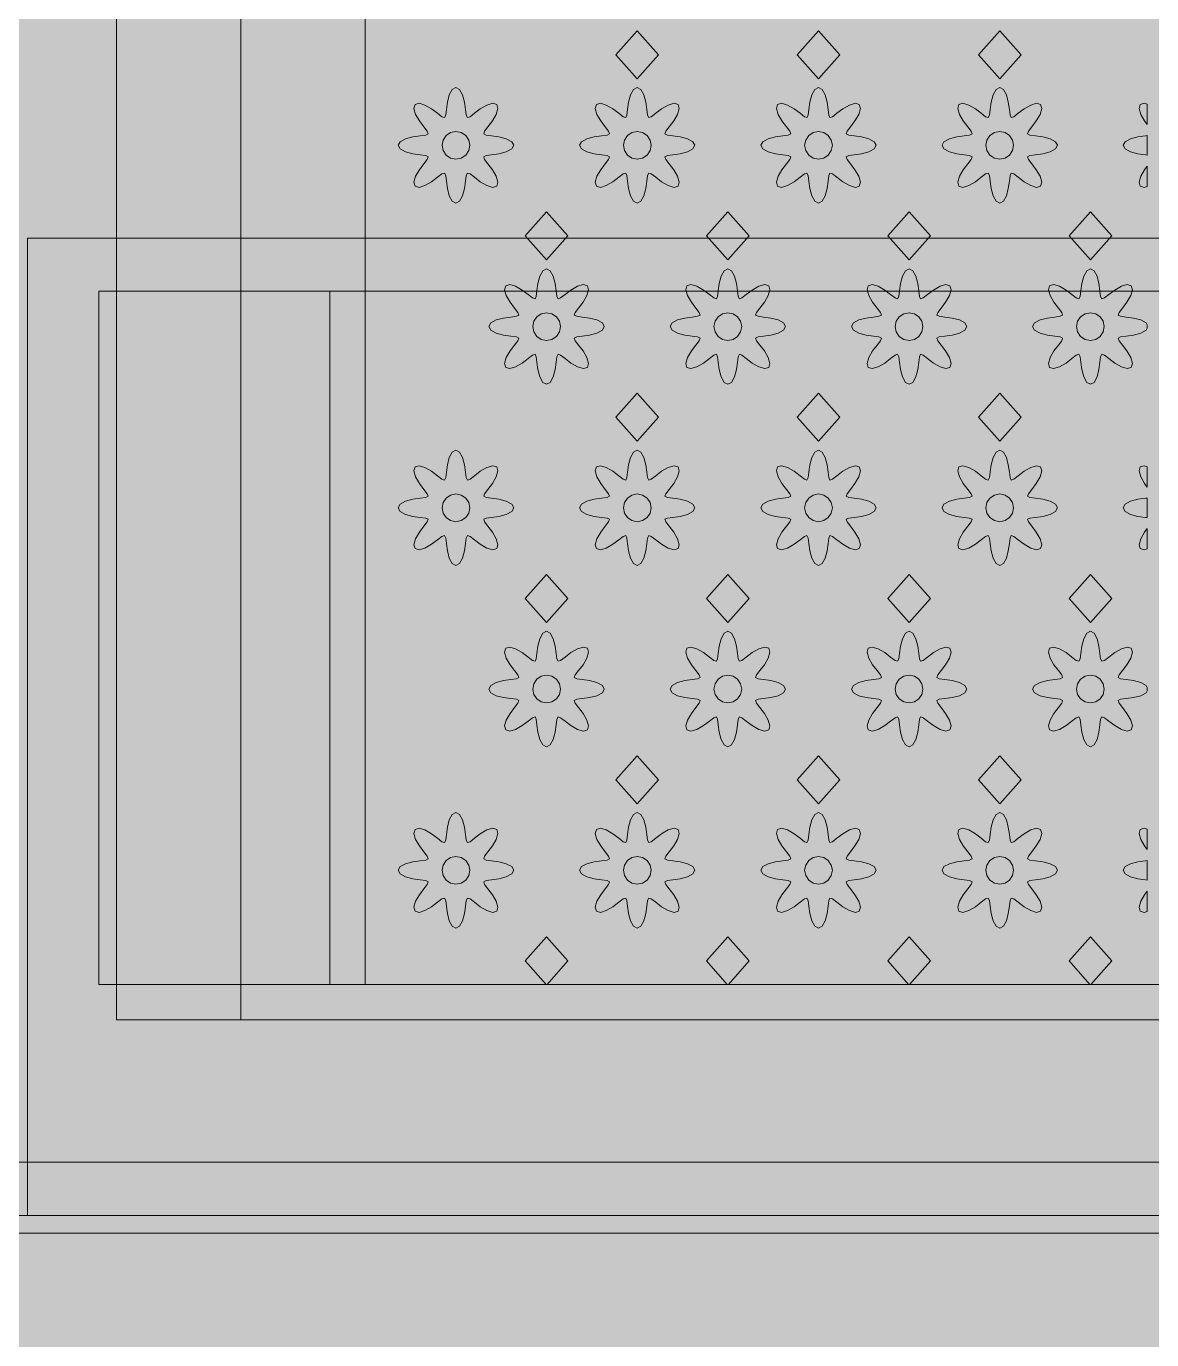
# Model space of a CAD drawing. Extents: x -18 to 1006, y -14 to 799.
# Drawn here: x 153.9 to 217.2, y 236 to 309.9 of the extents above; entities that cross this region are included whole.
import ezdxf

# ---------------------------------------------------------------- set-up
doc = ezdxf.new("R2010")
doc.units = 0
for name, color, linetype, lineweight, true_color in [('00_WHITE_BACKGROUND', 7, 'Continuous', 18, 0xffffff), ('02_CORNICES', 7, 'Continuous', 18, 0x000000), ('03_FRAMES_DOORS', 7, 'Continuous', 18, 0x000000), ('06_ORNAMENT', 7, 'Continuous', 18, 0x000000), ('07_RAILINGS', 7, 'Continuous', 18, 0x000000)]:
    doc.layers.add(name, color=color, linetype=linetype, lineweight=lineweight, true_color=true_color)

msp = doc.modelspace()

# ---------------------------------------------------------------- linework, layer by layer
at = {"layer": '00_WHITE_BACKGROUND', "color": 7, "lineweight": 18, "true_color": 0xffffff}
msp.add_solid([(-18, -14), (1006, -14), (-18, 799), (1006, 799)], dxfattribs=at)
at = {"layer": '02_CORNICES', "color": 7, "lineweight": 18, "true_color": 0x000000}
for points in [[(360, 246), (360, 242), (81, 242), (81, 246)], [(77, 243), (364, 243), (363, 229), (357, 221), (83, 221), (77, 229)]]:
    msp.add_lwpolyline(points, close=True, dxfattribs=at)
at = {"layer": '03_FRAMES_DOORS', "color": 7, "lineweight": 18, "true_color": 0x000000}
for points in [[(159, 357), (159, 254), (281, 254), (281, 357)], [(166, 351), (166, 254), (274, 254), (274, 351)], [(267, 346), (267, 256), (173, 256), (173, 346)]]:
    msp.add_lwpolyline(points, dxfattribs=at)
at = {"layer": '06_ORNAMENT', "color": 7, "lineweight": 18, "true_color": 0x000000}
for points in [[(326, 399), (310, 399), (310, 414), (130, 414), (130, 399), (114, 399), (114, 243), (326, 243)], [(187.1, 308.31683), (188.3, 306.96683), (189.5, 308.31683), (188.3, 309.66683)], [(197.3, 308.31683), (198.5, 306.96683), (199.7, 308.31683), (198.5, 309.66683)], [(207.5, 308.31683), (208.7, 306.96683), (209.9, 308.31683), (208.7, 309.66683)], [(181.23877, 303.42256), (180.93553, 303.59014), (180.52254, 303.69871), (180.10913, 303.75518), (179.79927, 303.79366), (179.66136, 303.86357), (179.70944, 304.01052), (179.90133, 304.25683), (180.15373, 304.58909), (180.36899, 304.95789), (180.46491, 305.29081), (180.3981, 305.51493), (180.17397, 305.58175), (179.84106, 305.48583), (179.47226, 305.27056), (179.14, 305.01817), (178.89369, 304.82627), (178.74674, 304.77819), (178.67682, 304.9161), (178.63834, 305.22596), (178.58187, 305.63937), (178.4733, 306.05237), (178.30573, 306.3556), (178.1, 306.46683), (177.89427, 306.3556), (177.7267, 306.05237), (177.61813, 305.63937), (177.56166, 305.22596), (177.52318, 304.9161), (177.45326, 304.77819), (177.30631, 304.82627), (177.06, 305.01817), (176.72774, 305.27056), (176.35894, 305.48583), (176.02603, 305.58175), (175.8019, 305.51493), (175.73509, 305.29081), (175.83101, 304.95789), (176.04627, 304.58909), (176.29867, 304.25683), (176.49056, 304.01052), (176.53864, 303.86357), (176.40073, 303.79366), (176.09087, 303.75518), (175.67746, 303.69871), (175.26447, 303.59014), (174.96123, 303.42256), (174.85, 303.21683), (174.96123, 303.01111), (175.26447, 302.84353), (175.67746, 302.73496), (176.09087, 302.67849), (176.40073, 302.64001), (176.53864, 302.5701), (176.49056, 302.42315), (176.29867, 302.17683), (176.04627, 301.84458), (175.83101, 301.47578), (175.73509, 301.14286), (175.8019, 300.91874), (176.02603, 300.85192), (176.35894, 300.94784), (176.72774, 301.1631), (177.06, 301.4155), (177.30631, 301.6074), (177.45326, 301.65548), (177.52318, 301.51757), (177.56166, 301.20771), (177.61813, 300.7943), (177.7267, 300.3813), (177.89427, 300.07807), (178.1, 299.96683), (178.30573, 300.07807), (178.4733, 300.3813), (178.58187, 300.7943), (178.63834, 301.20771), (178.67682, 301.51757), (178.74674, 301.65548), (178.89369, 301.6074), (179.14, 301.4155), (179.47226, 301.1631), (179.84106, 300.94784), (180.17397, 300.85192), (180.3981, 300.91874), (180.46491, 301.14286), (180.36899, 301.47578), (180.15373, 301.84458), (179.90133, 302.17683), (179.70944, 302.42315), (179.66136, 302.5701), (179.79927, 302.64001), (180.10913, 302.67849), (180.52254, 302.73496), (180.93553, 302.84353), (181.23877, 303.01111), (181.35, 303.21683)], [(191.43877, 303.42256), (191.13553, 303.59014), (190.72254, 303.69871), (190.30913, 303.75518), (189.99927, 303.79366), (189.86136, 303.86357), (189.90944, 304.01052), (190.10133, 304.25683), (190.35373, 304.58909), (190.56899, 304.95789), (190.66491, 305.29081), (190.5981, 305.51493), (190.37397, 305.58175), (190.04106, 305.48583), (189.67226, 305.27056), (189.34, 305.01817), (189.09369, 304.82627), (188.94674, 304.77819), (188.87682, 304.9161), (188.83834, 305.22596), (188.78187, 305.63937), (188.6733, 306.05237), (188.50573, 306.3556), (188.3, 306.46683), (188.09427, 306.3556), (187.9267, 306.05237), (187.81813, 305.63937), (187.76166, 305.22596), (187.72318, 304.9161), (187.65326, 304.77819), (187.50631, 304.82627), (187.26, 305.01817), (186.92774, 305.27056), (186.55894, 305.48583), (186.22603, 305.58175), (186.0019, 305.51493), (185.93509, 305.29081), (186.03101, 304.95789), (186.24627, 304.58909), (186.49867, 304.25683), (186.69056, 304.01052), (186.73864, 303.86357), (186.60073, 303.79366), (186.29087, 303.75518), (185.87746, 303.69871), (185.46447, 303.59014), (185.16123, 303.42256), (185.05, 303.21683), (185.16123, 303.01111), (185.46447, 302.84353), (185.87746, 302.73496), (186.29087, 302.67849), (186.60073, 302.64001), (186.73864, 302.5701), (186.69056, 302.42315), (186.49867, 302.17683), (186.24627, 301.84458), (186.03101, 301.47578), (185.93509, 301.14286), (186.0019, 300.91874), (186.22603, 300.85192), (186.55894, 300.94784), (186.92774, 301.1631), (187.26, 301.4155), (187.50631, 301.6074), (187.65326, 301.65548), (187.72318, 301.51757), (187.76166, 301.20771), (187.81813, 300.7943), (187.9267, 300.3813), (188.09427, 300.07807), (188.3, 299.96683), (188.50573, 300.07807), (188.6733, 300.3813), (188.78187, 300.7943), (188.83834, 301.20771), (188.87682, 301.51757), (188.94674, 301.65548), (189.09369, 301.6074), (189.34, 301.4155), (189.67226, 301.1631), (190.04106, 300.94784), (190.37397, 300.85192), (190.5981, 300.91874), (190.66491, 301.14286), (190.56899, 301.47578), (190.35373, 301.84458), (190.10133, 302.17683), (189.90944, 302.42315), (189.86136, 302.5701), (189.99927, 302.64001), (190.30913, 302.67849), (190.72254, 302.73496), (191.13553, 302.84353), (191.43877, 303.01111), (191.55, 303.21683)], [(201.63877, 303.42256), (201.33553, 303.59014), (200.92254, 303.69871), (200.50913, 303.75518), (200.19927, 303.79366), (200.06136, 303.86357), (200.10944, 304.01052), (200.30133, 304.25683), (200.55373, 304.58909), (200.76899, 304.95789), (200.86491, 305.29081), (200.7981, 305.51493), (200.57397, 305.58175), (200.24106, 305.48583), (199.87226, 305.27056), (199.54, 305.01817), (199.29369, 304.82627), (199.14674, 304.77819), (199.07682, 304.9161), (199.03834, 305.22596), (198.98187, 305.63937), (198.8733, 306.05237), (198.70573, 306.3556), (198.5, 306.46683), (198.29427, 306.3556), (198.1267, 306.05237), (198.01813, 305.63937), (197.96166, 305.22596), (197.92318, 304.9161), (197.85326, 304.77819), (197.70631, 304.82627), (197.46, 305.01817), (197.12774, 305.27056), (196.75894, 305.48583), (196.42603, 305.58175), (196.2019, 305.51493), (196.13509, 305.29081), (196.23101, 304.95789), (196.44627, 304.58909), (196.69867, 304.25683), (196.89056, 304.01052), (196.93864, 303.86357), (196.80073, 303.79366), (196.49087, 303.75518), (196.07746, 303.69871), (195.66447, 303.59014), (195.36123, 303.42256), (195.25, 303.21683), (195.36123, 303.01111), (195.66447, 302.84353), (196.07746, 302.73496), (196.49087, 302.67849), (196.80073, 302.64001), (196.93864, 302.5701), (196.89056, 302.42315), (196.69867, 302.17683), (196.44627, 301.84458), (196.23101, 301.47578), (196.13509, 301.14286), (196.2019, 300.91874), (196.42603, 300.85192), (196.75894, 300.94784), (197.12774, 301.1631), (197.46, 301.4155), (197.70631, 301.6074), (197.85326, 301.65548), (197.92318, 301.51757), (197.96166, 301.20771), (198.01813, 300.7943), (198.1267, 300.3813), (198.29427, 300.07807), (198.5, 299.96683), (198.70573, 300.07807), (198.8733, 300.3813), (198.98187, 300.7943), (199.03834, 301.20771), (199.07682, 301.51757), (199.14674, 301.65548), (199.29369, 301.6074), (199.54, 301.4155), (199.87226, 301.1631), (200.24106, 300.94784), (200.57397, 300.85192), (200.7981, 300.91874), (200.86491, 301.14286), (200.76899, 301.47578), (200.55373, 301.84458), (200.30133, 302.17683), (200.10944, 302.42315), (200.06136, 302.5701), (200.19927, 302.64001), (200.50913, 302.67849), (200.92254, 302.73496), (201.33553, 302.84353), (201.63877, 303.01111), (201.75, 303.21683)], [(211.83877, 303.42256), (211.53553, 303.59014), (211.12254, 303.69871), (210.70913, 303.75518), (210.39927, 303.79366), (210.26136, 303.86357), (210.30944, 304.01052), (210.50133, 304.25683), (210.75373, 304.58909), (210.96899, 304.95789), (211.06491, 305.29081), (210.9981, 305.51493), (210.77397, 305.58175), (210.44106, 305.48583), (210.07226, 305.27056), (209.74, 305.01817), (209.49369, 304.82627), (209.34674, 304.77819), (209.27682, 304.9161), (209.23834, 305.22596), (209.18187, 305.63937), (209.0733, 306.05237), (208.90573, 306.3556), (208.7, 306.46683), (208.49427, 306.3556), (208.3267, 306.05237), (208.21813, 305.63937), (208.16166, 305.22596), (208.12318, 304.9161), (208.05326, 304.77819), (207.90631, 304.82627), (207.66, 305.01817), (207.32774, 305.27056), (206.95894, 305.48583), (206.62603, 305.58175), (206.4019, 305.51493), (206.33509, 305.29081), (206.43101, 304.95789), (206.64627, 304.58909), (206.89867, 304.25683), (207.09056, 304.01052), (207.13864, 303.86357), (207.00073, 303.79366), (206.69087, 303.75518), (206.27746, 303.69871), (205.86447, 303.59014), (205.56123, 303.42256), (205.45, 303.21683), (205.56123, 303.01111), (205.86447, 302.84353), (206.27746, 302.73496), (206.69087, 302.67849), (207.00073, 302.64001), (207.13864, 302.5701), (207.09056, 302.42315), (206.89867, 302.17683), (206.64627, 301.84458), (206.43101, 301.47578), (206.33509, 301.14286), (206.4019, 300.91874), (206.62603, 300.85192), (206.95894, 300.94784), (207.32774, 301.1631), (207.66, 301.4155), (207.90631, 301.6074), (208.05326, 301.65548), (208.12318, 301.51757), (208.16166, 301.20771), (208.21813, 300.7943), (208.3267, 300.3813), (208.49427, 300.07807), (208.7, 299.96683), (208.90573, 300.07807), (209.0733, 300.3813), (209.18187, 300.7943), (209.23834, 301.20771), (209.27682, 301.51757), (209.34674, 301.65548), (209.49369, 301.6074), (209.74, 301.4155), (210.07226, 301.1631), (210.44106, 300.94784), (210.77397, 300.85192), (210.9981, 300.91874), (211.06491, 301.14286), (210.96899, 301.47578), (210.75373, 301.84458), (210.50133, 302.17683), (210.30944, 302.42315), (210.26136, 302.5701), (210.39927, 302.64001), (210.70913, 302.67849), (211.12254, 302.73496), (211.53553, 302.84353), (211.83877, 303.01111), (211.95, 303.21683)], [(216.82603, 305.58175), (216.6019, 305.51493), (216.53509, 305.29081), (216.63101, 304.95789), (216.84627, 304.58909), (217, 304.38672), (217, 305.53162)], [(178.82063, 303.51533), (178.65154, 303.76838), (178.39849, 303.93746), (178.1, 303.99683), (177.80151, 303.93746), (177.54846, 303.76838), (177.37937, 303.51533), (177.32, 303.21683), (177.37937, 302.91834), (177.54846, 302.66529), (177.80151, 302.49621), (178.1, 302.43683), (178.39849, 302.49621), (178.65154, 302.66529), (178.82063, 302.91834), (178.88, 303.21683)], [(189.02063, 303.51533), (188.85154, 303.76838), (188.59849, 303.93746), (188.3, 303.99683), (188.00151, 303.93746), (187.74846, 303.76838), (187.57937, 303.51533), (187.52, 303.21683), (187.57937, 302.91834), (187.74846, 302.66529), (188.00151, 302.49621), (188.3, 302.43683), (188.59849, 302.49621), (188.85154, 302.66529), (189.02063, 302.91834), (189.08, 303.21683)], [(199.22063, 303.51533), (199.05154, 303.76838), (198.79849, 303.93746), (198.5, 303.99683), (198.20151, 303.93746), (197.94846, 303.76838), (197.77937, 303.51533), (197.72, 303.21683), (197.77937, 302.91834), (197.94846, 302.66529), (198.20151, 302.49621), (198.5, 302.43683), (198.79849, 302.49621), (199.05154, 302.66529), (199.22063, 302.91834), (199.28, 303.21683)], [(209.42063, 303.51533), (209.25154, 303.76838), (208.99849, 303.93746), (208.7, 303.99683), (208.40151, 303.93746), (208.14846, 303.76838), (207.97937, 303.51533), (207.92, 303.21683), (207.97937, 302.91834), (208.14846, 302.66529), (208.40151, 302.49621), (208.7, 302.43683), (208.99849, 302.49621), (209.25154, 302.66529), (209.42063, 302.91834), (209.48, 303.21683)], [(216.89087, 303.75518), (216.47746, 303.69871), (216.06447, 303.59014), (215.76123, 303.42256), (215.65, 303.21683), (215.76123, 303.01111), (216.06447, 302.84353), (216.47746, 302.73496), (216.89087, 302.67849), (217, 302.66494), (217, 303.76873)], [(216.84627, 301.84458), (216.63101, 301.47578), (216.53509, 301.14286), (216.6019, 300.91874), (216.82603, 300.85192), (217, 300.90205), (217, 302.04695)], [(182, 298.11683), (183.2, 296.76683), (184.4, 298.11683), (183.2, 299.46683)], [(192.2, 298.11683), (193.4, 296.76683), (194.6, 298.11683), (193.4, 299.46683)], [(202.4, 298.11683), (203.6, 296.76683), (204.8, 298.11683), (203.6, 299.46683)], [(212.6, 298.11683), (213.8, 296.76683), (215, 298.11683), (213.8, 299.46683)], [(186.33877, 293.22256), (186.03553, 293.39014), (185.62254, 293.49871), (185.20913, 293.55518), (184.89927, 293.59366), (184.76136, 293.66357), (184.80944, 293.81052), (185.00133, 294.05683), (185.25373, 294.38909), (185.46899, 294.75789), (185.56491, 295.09081), (185.4981, 295.31493), (185.27397, 295.38175), (184.94106, 295.28583), (184.57226, 295.07056), (184.24, 294.81817), (183.99369, 294.62627), (183.84674, 294.57819), (183.77682, 294.7161), (183.73834, 295.02596), (183.68187, 295.43937), (183.5733, 295.85237), (183.40573, 296.1556), (183.2, 296.26683), (182.99427, 296.1556), (182.8267, 295.85237), (182.71813, 295.43937), (182.66166, 295.02596), (182.62318, 294.7161), (182.55326, 294.57819), (182.40631, 294.62627), (182.16, 294.81817), (181.82774, 295.07056), (181.45894, 295.28583), (181.12603, 295.38175), (180.9019, 295.31493), (180.83509, 295.09081), (180.93101, 294.75789), (181.14627, 294.38909), (181.39867, 294.05683), (181.59056, 293.81052), (181.63864, 293.66357), (181.50073, 293.59366), (181.19087, 293.55518), (180.77746, 293.49871), (180.36447, 293.39014), (180.06123, 293.22256), (179.95, 293.01683), (180.06123, 292.81111), (180.36447, 292.64353), (180.77746, 292.53496), (181.19087, 292.47849), (181.50073, 292.44001), (181.63864, 292.3701), (181.59056, 292.22315), (181.39867, 291.97683), (181.14627, 291.64458), (180.93101, 291.27578), (180.83509, 290.94286), (180.9019, 290.71874), (181.12603, 290.65192), (181.45894, 290.74784), (181.82774, 290.9631), (182.16, 291.2155), (182.40631, 291.4074), (182.55326, 291.45548), (182.62318, 291.31757), (182.66166, 291.00771), (182.71813, 290.5943), (182.8267, 290.1813), (182.99427, 289.87807), (183.2, 289.76683), (183.40573, 289.87807), (183.5733, 290.1813), (183.68187, 290.5943), (183.73834, 291.00771), (183.77682, 291.31757), (183.84674, 291.45548), (183.99369, 291.4074), (184.24, 291.2155), (184.57226, 290.9631), (184.94106, 290.74784), (185.27397, 290.65192), (185.4981, 290.71874), (185.56491, 290.94286), (185.46899, 291.27578), (185.25373, 291.64458), (185.00133, 291.97683), (184.80944, 292.22315), (184.76136, 292.3701), (184.89927, 292.44001), (185.20913, 292.47849), (185.62254, 292.53496), (186.03553, 292.64353), (186.33877, 292.81111), (186.45, 293.01683)], [(196.53877, 293.22256), (196.23553, 293.39014), (195.82254, 293.49871), (195.40913, 293.55518), (195.09927, 293.59366), (194.96136, 293.66357), (195.00944, 293.81052), (195.20133, 294.05683), (195.45373, 294.38909), (195.66899, 294.75789), (195.76491, 295.09081), (195.6981, 295.31493), (195.47397, 295.38175), (195.14106, 295.28583), (194.77226, 295.07056), (194.44, 294.81817), (194.19369, 294.62627), (194.04674, 294.57819), (193.97682, 294.7161), (193.93834, 295.02596), (193.88187, 295.43937), (193.7733, 295.85237), (193.60573, 296.1556), (193.4, 296.26683), (193.19427, 296.1556), (193.0267, 295.85237), (192.91813, 295.43937), (192.86166, 295.02596), (192.82318, 294.7161), (192.75326, 294.57819), (192.60631, 294.62627), (192.36, 294.81817), (192.02774, 295.07056), (191.65894, 295.28583), (191.32603, 295.38175), (191.1019, 295.31493), (191.03509, 295.09081), (191.13101, 294.75789), (191.34627, 294.38909), (191.59867, 294.05683), (191.79056, 293.81052), (191.83864, 293.66357), (191.70073, 293.59366), (191.39087, 293.55518), (190.97746, 293.49871), (190.56447, 293.39014), (190.26123, 293.22256), (190.15, 293.01683), (190.26123, 292.81111), (190.56447, 292.64353), (190.97746, 292.53496), (191.39087, 292.47849), (191.70073, 292.44001), (191.83864, 292.3701), (191.79056, 292.22315), (191.59867, 291.97683), (191.34627, 291.64458), (191.13101, 291.27578), (191.03509, 290.94286), (191.1019, 290.71874), (191.32603, 290.65192), (191.65894, 290.74784), (192.02774, 290.9631), (192.36, 291.2155), (192.60631, 291.4074), (192.75326, 291.45548), (192.82318, 291.31757), (192.86166, 291.00771), (192.91813, 290.5943), (193.0267, 290.1813), (193.19427, 289.87807), (193.4, 289.76683), (193.60573, 289.87807), (193.7733, 290.1813), (193.88187, 290.5943), (193.93834, 291.00771), (193.97682, 291.31757), (194.04674, 291.45548), (194.19369, 291.4074), (194.44, 291.2155), (194.77226, 290.9631), (195.14106, 290.74784), (195.47397, 290.65192), (195.6981, 290.71874), (195.76491, 290.94286), (195.66899, 291.27578), (195.45373, 291.64458), (195.20133, 291.97683), (195.00944, 292.22315), (194.96136, 292.3701), (195.09927, 292.44001), (195.40913, 292.47849), (195.82254, 292.53496), (196.23553, 292.64353), (196.53877, 292.81111), (196.65, 293.01683)], [(206.73877, 293.22256), (206.43553, 293.39014), (206.02254, 293.49871), (205.60913, 293.55518), (205.29927, 293.59366), (205.16136, 293.66357), (205.20944, 293.81052), (205.40133, 294.05683), (205.65373, 294.38909), (205.86899, 294.75789), (205.96491, 295.09081), (205.8981, 295.31493), (205.67397, 295.38175), (205.34106, 295.28583), (204.97226, 295.07056), (204.64, 294.81817), (204.39369, 294.62627), (204.24674, 294.57819), (204.17682, 294.7161), (204.13834, 295.02596), (204.08187, 295.43937), (203.9733, 295.85237), (203.80573, 296.1556), (203.6, 296.26683), (203.39427, 296.1556), (203.2267, 295.85237), (203.11813, 295.43937), (203.06166, 295.02596), (203.02318, 294.7161), (202.95326, 294.57819), (202.80631, 294.62627), (202.56, 294.81817), (202.22774, 295.07056), (201.85894, 295.28583), (201.52603, 295.38175), (201.3019, 295.31493), (201.23509, 295.09081), (201.33101, 294.75789), (201.54627, 294.38909), (201.79867, 294.05683), (201.99056, 293.81052), (202.03864, 293.66357), (201.90073, 293.59366), (201.59087, 293.55518), (201.17746, 293.49871), (200.76447, 293.39014), (200.46123, 293.22256), (200.35, 293.01683), (200.46123, 292.81111), (200.76447, 292.64353), (201.17746, 292.53496), (201.59087, 292.47849), (201.90073, 292.44001), (202.03864, 292.3701), (201.99056, 292.22315), (201.79867, 291.97683), (201.54627, 291.64458), (201.33101, 291.27578), (201.23509, 290.94286), (201.3019, 290.71874), (201.52603, 290.65192), (201.85894, 290.74784), (202.22774, 290.9631), (202.56, 291.2155), (202.80631, 291.4074), (202.95326, 291.45548), (203.02318, 291.31757), (203.06166, 291.00771), (203.11813, 290.5943), (203.2267, 290.1813), (203.39427, 289.87807), (203.6, 289.76683), (203.80573, 289.87807), (203.9733, 290.1813), (204.08187, 290.5943), (204.13834, 291.00771), (204.17682, 291.31757), (204.24674, 291.45548), (204.39369, 291.4074), (204.64, 291.2155), (204.97226, 290.9631), (205.34106, 290.74784), (205.67397, 290.65192), (205.8981, 290.71874), (205.96491, 290.94286), (205.86899, 291.27578), (205.65373, 291.64458), (205.40133, 291.97683), (205.20944, 292.22315), (205.16136, 292.3701), (205.29927, 292.44001), (205.60913, 292.47849), (206.02254, 292.53496), (206.43553, 292.64353), (206.73877, 292.81111), (206.85, 293.01683)], [(216.93877, 293.22256), (216.63553, 293.39014), (216.22254, 293.49871), (215.80913, 293.55518), (215.49927, 293.59366), (215.36136, 293.66357), (215.40944, 293.81052), (215.60133, 294.05683), (215.85373, 294.38909), (216.06899, 294.75789), (216.16491, 295.09081), (216.0981, 295.31493), (215.87397, 295.38175), (215.54106, 295.28583), (215.17226, 295.07056), (214.84, 294.81817), (214.59369, 294.62627), (214.44674, 294.57819), (214.37682, 294.7161), (214.33834, 295.02596), (214.28187, 295.43937), (214.1733, 295.85237), (214.00573, 296.1556), (213.8, 296.26683), (213.59427, 296.1556), (213.4267, 295.85237), (213.31813, 295.43937), (213.26166, 295.02596), (213.22318, 294.7161), (213.15326, 294.57819), (213.00631, 294.62627), (212.76, 294.81817), (212.42774, 295.07056), (212.05894, 295.28583), (211.72603, 295.38175), (211.5019, 295.31493), (211.43509, 295.09081), (211.53101, 294.75789), (211.74627, 294.38909), (211.99867, 294.05683), (212.19056, 293.81052), (212.23864, 293.66357), (212.10073, 293.59366), (211.79087, 293.55518), (211.37746, 293.49871), (210.96447, 293.39014), (210.66123, 293.22256), (210.55, 293.01683), (210.66123, 292.81111), (210.96447, 292.64353), (211.37746, 292.53496), (211.79087, 292.47849), (212.10073, 292.44001), (212.23864, 292.3701), (212.19056, 292.22315), (211.99867, 291.97683), (211.74627, 291.64458), (211.53101, 291.27578), (211.43509, 290.94286), (211.5019, 290.71874), (211.72603, 290.65192), (212.05894, 290.74784), (212.42774, 290.9631), (212.76, 291.2155), (213.00631, 291.4074), (213.15326, 291.45548), (213.22318, 291.31757), (213.26166, 291.00771), (213.31813, 290.5943), (213.4267, 290.1813), (213.59427, 289.87807), (213.8, 289.76683), (214.00573, 289.87807), (214.1733, 290.1813), (214.28187, 290.5943), (214.33834, 291.00771), (214.37682, 291.31757), (214.44674, 291.45548), (214.59369, 291.4074), (214.84, 291.2155), (215.17226, 290.9631), (215.54106, 290.74784), (215.87397, 290.65192), (216.0981, 290.71874), (216.16491, 290.94286), (216.06899, 291.27578), (215.85373, 291.64458), (215.60133, 291.97683), (215.40944, 292.22315), (215.36136, 292.3701), (215.49927, 292.44001), (215.80913, 292.47849), (216.22254, 292.53496), (216.63553, 292.64353), (216.93877, 292.81111), (217, 292.92436), (217, 293.10931)], [(183.92063, 293.31533), (183.75154, 293.56838), (183.49849, 293.73746), (183.2, 293.79683), (182.90151, 293.73746), (182.64846, 293.56838), (182.47937, 293.31533), (182.42, 293.01683), (182.47937, 292.71834), (182.64846, 292.46529), (182.90151, 292.29621), (183.2, 292.23683), (183.49849, 292.29621), (183.75154, 292.46529), (183.92063, 292.71834), (183.98, 293.01683)], [(194.12063, 293.31533), (193.95154, 293.56838), (193.69849, 293.73746), (193.4, 293.79683), (193.10151, 293.73746), (192.84846, 293.56838), (192.67937, 293.31533), (192.62, 293.01683), (192.67937, 292.71834), (192.84846, 292.46529), (193.10151, 292.29621), (193.4, 292.23683), (193.69849, 292.29621), (193.95154, 292.46529), (194.12063, 292.71834), (194.18, 293.01683)], [(204.32063, 293.31533), (204.15154, 293.56838), (203.89849, 293.73746), (203.6, 293.79683), (203.30151, 293.73746), (203.04846, 293.56838), (202.87937, 293.31533), (202.82, 293.01683), (202.87937, 292.71834), (203.04846, 292.46529), (203.30151, 292.29621), (203.6, 292.23683), (203.89849, 292.29621), (204.15154, 292.46529), (204.32063, 292.71834), (204.38, 293.01683)], [(214.52063, 293.31533), (214.35154, 293.56838), (214.09849, 293.73746), (213.8, 293.79683), (213.50151, 293.73746), (213.24846, 293.56838), (213.07937, 293.31533), (213.02, 293.01683), (213.07937, 292.71834), (213.24846, 292.46529), (213.50151, 292.29621), (213.8, 292.23683), (214.09849, 292.29621), (214.35154, 292.46529), (214.52063, 292.71834), (214.58, 293.01683)], [(187.1, 287.91683), (188.3, 286.56683), (189.5, 287.91683), (188.3, 289.26683)], [(197.3, 287.91683), (198.5, 286.56683), (199.7, 287.91683), (198.5, 289.26683)], [(207.5, 287.91683), (208.7, 286.56683), (209.9, 287.91683), (208.7, 289.26683)], [(181.23877, 283.02256), (180.93553, 283.19014), (180.52254, 283.29871), (180.10913, 283.35518), (179.79927, 283.39366), (179.66136, 283.46357), (179.70944, 283.61052), (179.90133, 283.85683), (180.15373, 284.18909), (180.36899, 284.55789), (180.46491, 284.89081), (180.3981, 285.11493), (180.17397, 285.18175), (179.84106, 285.08583), (179.47226, 284.87056), (179.14, 284.61817), (178.89369, 284.42627), (178.74674, 284.37819), (178.67682, 284.5161), (178.63834, 284.82596), (178.58187, 285.23937), (178.4733, 285.65237), (178.30573, 285.9556), (178.1, 286.06683), (177.89427, 285.9556), (177.7267, 285.65237), (177.61813, 285.23937), (177.56166, 284.82596), (177.52318, 284.5161), (177.45326, 284.37819), (177.30631, 284.42627), (177.06, 284.61817), (176.72774, 284.87056), (176.35894, 285.08583), (176.02603, 285.18175), (175.8019, 285.11493), (175.73509, 284.89081), (175.83101, 284.55789), (176.04627, 284.18909), (176.29867, 283.85683), (176.49056, 283.61052), (176.53864, 283.46357), (176.40073, 283.39366), (176.09087, 283.35518), (175.67746, 283.29871), (175.26447, 283.19014), (174.96123, 283.02256), (174.85, 282.81683), (174.96123, 282.61111), (175.26447, 282.44353), (175.67746, 282.33496), (176.09087, 282.27849), (176.40073, 282.24001), (176.53864, 282.1701), (176.49056, 282.02315), (176.29867, 281.77683), (176.04627, 281.44458), (175.83101, 281.07578), (175.73509, 280.74286), (175.8019, 280.51874), (176.02603, 280.45192), (176.35894, 280.54784), (176.72774, 280.7631), (177.06, 281.0155), (177.30631, 281.2074), (177.45326, 281.25548), (177.52318, 281.11757), (177.56166, 280.80771), (177.61813, 280.3943), (177.7267, 279.9813), (177.89427, 279.67807), (178.1, 279.56683), (178.30573, 279.67807), (178.4733, 279.9813), (178.58187, 280.3943), (178.63834, 280.80771), (178.67682, 281.11757), (178.74674, 281.25548), (178.89369, 281.2074), (179.14, 281.0155), (179.47226, 280.7631), (179.84106, 280.54784), (180.17397, 280.45192), (180.3981, 280.51874), (180.46491, 280.74286), (180.36899, 281.07578), (180.15373, 281.44458), (179.90133, 281.77683), (179.70944, 282.02315), (179.66136, 282.1701), (179.79927, 282.24001), (180.10913, 282.27849), (180.52254, 282.33496), (180.93553, 282.44353), (181.23877, 282.61111), (181.35, 282.81683)], [(191.43877, 283.02256), (191.13553, 283.19014), (190.72254, 283.29871), (190.30913, 283.35518), (189.99927, 283.39366), (189.86136, 283.46357), (189.90944, 283.61052), (190.10133, 283.85683), (190.35373, 284.18909), (190.56899, 284.55789), (190.66491, 284.89081), (190.5981, 285.11493), (190.37397, 285.18175), (190.04106, 285.08583), (189.67226, 284.87056), (189.34, 284.61817), (189.09369, 284.42627), (188.94674, 284.37819), (188.87682, 284.5161), (188.83834, 284.82596), (188.78187, 285.23937), (188.6733, 285.65237), (188.50573, 285.9556), (188.3, 286.06683), (188.09427, 285.9556), (187.9267, 285.65237), (187.81813, 285.23937), (187.76166, 284.82596), (187.72318, 284.5161), (187.65326, 284.37819), (187.50631, 284.42627), (187.26, 284.61817), (186.92774, 284.87056), (186.55894, 285.08583), (186.22603, 285.18175), (186.0019, 285.11493), (185.93509, 284.89081), (186.03101, 284.55789), (186.24627, 284.18909), (186.49867, 283.85683), (186.69056, 283.61052), (186.73864, 283.46357), (186.60073, 283.39366), (186.29087, 283.35518), (185.87746, 283.29871), (185.46447, 283.19014), (185.16123, 283.02256), (185.05, 282.81683), (185.16123, 282.61111), (185.46447, 282.44353), (185.87746, 282.33496), (186.29087, 282.27849), (186.60073, 282.24001), (186.73864, 282.1701), (186.69056, 282.02315), (186.49867, 281.77683), (186.24627, 281.44458), (186.03101, 281.07578), (185.93509, 280.74286), (186.0019, 280.51874), (186.22603, 280.45192), (186.55894, 280.54784), (186.92774, 280.7631), (187.26, 281.0155), (187.50631, 281.2074), (187.65326, 281.25548), (187.72318, 281.11757), (187.76166, 280.80771), (187.81813, 280.3943), (187.9267, 279.9813), (188.09427, 279.67807), (188.3, 279.56683), (188.50573, 279.67807), (188.6733, 279.9813), (188.78187, 280.3943), (188.83834, 280.80771), (188.87682, 281.11757), (188.94674, 281.25548), (189.09369, 281.2074), (189.34, 281.0155), (189.67226, 280.7631), (190.04106, 280.54784), (190.37397, 280.45192), (190.5981, 280.51874), (190.66491, 280.74286), (190.56899, 281.07578), (190.35373, 281.44458), (190.10133, 281.77683), (189.90944, 282.02315), (189.86136, 282.1701), (189.99927, 282.24001), (190.30913, 282.27849), (190.72254, 282.33496), (191.13553, 282.44353), (191.43877, 282.61111), (191.55, 282.81683)], [(201.63877, 283.02256), (201.33553, 283.19014), (200.92254, 283.29871), (200.50913, 283.35518), (200.19927, 283.39366), (200.06136, 283.46357), (200.10944, 283.61052), (200.30133, 283.85683), (200.55373, 284.18909), (200.76899, 284.55789), (200.86491, 284.89081), (200.7981, 285.11493), (200.57397, 285.18175), (200.24106, 285.08583), (199.87226, 284.87056), (199.54, 284.61817), (199.29369, 284.42627), (199.14674, 284.37819), (199.07682, 284.5161), (199.03834, 284.82596), (198.98187, 285.23937), (198.8733, 285.65237), (198.70573, 285.9556), (198.5, 286.06683), (198.29427, 285.9556), (198.1267, 285.65237), (198.01813, 285.23937), (197.96166, 284.82596), (197.92318, 284.5161), (197.85326, 284.37819), (197.70631, 284.42627), (197.46, 284.61817), (197.12774, 284.87056), (196.75894, 285.08583), (196.42603, 285.18175), (196.2019, 285.11493), (196.13509, 284.89081), (196.23101, 284.55789), (196.44627, 284.18909), (196.69867, 283.85683), (196.89056, 283.61052), (196.93864, 283.46357), (196.80073, 283.39366), (196.49087, 283.35518), (196.07746, 283.29871), (195.66447, 283.19014), (195.36123, 283.02256), (195.25, 282.81683), (195.36123, 282.61111), (195.66447, 282.44353), (196.07746, 282.33496), (196.49087, 282.27849), (196.80073, 282.24001), (196.93864, 282.1701), (196.89056, 282.02315), (196.69867, 281.77683), (196.44627, 281.44458), (196.23101, 281.07578), (196.13509, 280.74286), (196.2019, 280.51874), (196.42603, 280.45192), (196.75894, 280.54784), (197.12774, 280.7631), (197.46, 281.0155), (197.70631, 281.2074), (197.85326, 281.25548), (197.92318, 281.11757), (197.96166, 280.80771), (198.01813, 280.3943), (198.1267, 279.9813), (198.29427, 279.67807), (198.5, 279.56683), (198.70573, 279.67807), (198.8733, 279.9813), (198.98187, 280.3943), (199.03834, 280.80771), (199.07682, 281.11757), (199.14674, 281.25548), (199.29369, 281.2074), (199.54, 281.0155), (199.87226, 280.7631), (200.24106, 280.54784), (200.57397, 280.45192), (200.7981, 280.51874), (200.86491, 280.74286), (200.76899, 281.07578), (200.55373, 281.44458), (200.30133, 281.77683), (200.10944, 282.02315), (200.06136, 282.1701), (200.19927, 282.24001), (200.50913, 282.27849), (200.92254, 282.33496), (201.33553, 282.44353), (201.63877, 282.61111), (201.75, 282.81683)], [(211.83877, 283.02256), (211.53553, 283.19014), (211.12254, 283.29871), (210.70913, 283.35518), (210.39927, 283.39366), (210.26136, 283.46357), (210.30944, 283.61052), (210.50133, 283.85683), (210.75373, 284.18909), (210.96899, 284.55789), (211.06491, 284.89081), (210.9981, 285.11493), (210.77397, 285.18175), (210.44106, 285.08583), (210.07226, 284.87056), (209.74, 284.61817), (209.49369, 284.42627), (209.34674, 284.37819), (209.27682, 284.5161), (209.23834, 284.82596), (209.18187, 285.23937), (209.0733, 285.65237), (208.90573, 285.9556), (208.7, 286.06683), (208.49427, 285.9556), (208.3267, 285.65237), (208.21813, 285.23937), (208.16166, 284.82596), (208.12318, 284.5161), (208.05326, 284.37819), (207.90631, 284.42627), (207.66, 284.61817), (207.32774, 284.87056), (206.95894, 285.08583), (206.62603, 285.18175), (206.4019, 285.11493), (206.33509, 284.89081), (206.43101, 284.55789), (206.64627, 284.18909), (206.89867, 283.85683), (207.09056, 283.61052), (207.13864, 283.46357), (207.00073, 283.39366), (206.69087, 283.35518), (206.27746, 283.29871), (205.86447, 283.19014), (205.56123, 283.02256), (205.45, 282.81683), (205.56123, 282.61111), (205.86447, 282.44353), (206.27746, 282.33496), (206.69087, 282.27849), (207.00073, 282.24001), (207.13864, 282.1701), (207.09056, 282.02315), (206.89867, 281.77683), (206.64627, 281.44458), (206.43101, 281.07578), (206.33509, 280.74286), (206.4019, 280.51874), (206.62603, 280.45192), (206.95894, 280.54784), (207.32774, 280.7631), (207.66, 281.0155), (207.90631, 281.2074), (208.05326, 281.25548), (208.12318, 281.11757), (208.16166, 280.80771), (208.21813, 280.3943), (208.3267, 279.9813), (208.49427, 279.67807), (208.7, 279.56683), (208.90573, 279.67807), (209.0733, 279.9813), (209.18187, 280.3943), (209.23834, 280.80771), (209.27682, 281.11757), (209.34674, 281.25548), (209.49369, 281.2074), (209.74, 281.0155), (210.07226, 280.7631), (210.44106, 280.54784), (210.77397, 280.45192), (210.9981, 280.51874), (211.06491, 280.74286), (210.96899, 281.07578), (210.75373, 281.44458), (210.50133, 281.77683), (210.30944, 282.02315), (210.26136, 282.1701), (210.39927, 282.24001), (210.70913, 282.27849), (211.12254, 282.33496), (211.53553, 282.44353), (211.83877, 282.61111), (211.95, 282.81683)], [(216.82603, 285.18175), (216.6019, 285.11493), (216.53509, 284.89081), (216.63101, 284.55789), (216.84627, 284.18909), (217, 283.98672), (217, 285.13162)], [(178.82063, 283.11533), (178.65154, 283.36838), (178.39849, 283.53746), (178.1, 283.59683), (177.80151, 283.53746), (177.54846, 283.36838), (177.37937, 283.11533), (177.32, 282.81683), (177.37937, 282.51834), (177.54846, 282.26529), (177.80151, 282.09621), (178.1, 282.03683), (178.39849, 282.09621), (178.65154, 282.26529), (178.82063, 282.51834), (178.88, 282.81683)], [(189.02063, 283.11533), (188.85154, 283.36838), (188.59849, 283.53746), (188.3, 283.59683), (188.00151, 283.53746), (187.74846, 283.36838), (187.57937, 283.11533), (187.52, 282.81683), (187.57937, 282.51834), (187.74846, 282.26529), (188.00151, 282.09621), (188.3, 282.03683), (188.59849, 282.09621), (188.85154, 282.26529), (189.02063, 282.51834), (189.08, 282.81683)], [(199.22063, 283.11533), (199.05154, 283.36838), (198.79849, 283.53746), (198.5, 283.59683), (198.20151, 283.53746), (197.94846, 283.36838), (197.77937, 283.11533), (197.72, 282.81683), (197.77937, 282.51834), (197.94846, 282.26529), (198.20151, 282.09621), (198.5, 282.03683), (198.79849, 282.09621), (199.05154, 282.26529), (199.22063, 282.51834), (199.28, 282.81683)], [(209.42063, 283.11533), (209.25154, 283.36838), (208.99849, 283.53746), (208.7, 283.59683), (208.40151, 283.53746), (208.14846, 283.36838), (207.97937, 283.11533), (207.92, 282.81683), (207.97937, 282.51834), (208.14846, 282.26529), (208.40151, 282.09621), (208.7, 282.03683), (208.99849, 282.09621), (209.25154, 282.26529), (209.42063, 282.51834), (209.48, 282.81683)], [(216.89087, 283.35518), (216.47746, 283.29871), (216.06447, 283.19014), (215.76123, 283.02256), (215.65, 282.81683), (215.76123, 282.61111), (216.06447, 282.44353), (216.47746, 282.33496), (216.89087, 282.27849), (217, 282.26494), (217, 283.36873)], [(216.84627, 281.44458), (216.63101, 281.07578), (216.53509, 280.74286), (216.6019, 280.51874), (216.82603, 280.45192), (217, 280.50205), (217, 281.64695)], [(182, 277.71683), (183.2, 276.36683), (184.4, 277.71683), (183.2, 279.06683)], [(192.2, 277.71683), (193.4, 276.36683), (194.6, 277.71683), (193.4, 279.06683)], [(202.4, 277.71683), (203.6, 276.36683), (204.8, 277.71683), (203.6, 279.06683)], [(212.6, 277.71683), (213.8, 276.36683), (215, 277.71683), (213.8, 279.06683)], [(186.33877, 272.82256), (186.03553, 272.99014), (185.62254, 273.09871), (185.20913, 273.15518), (184.89927, 273.19366), (184.76136, 273.26357), (184.80944, 273.41052), (185.00133, 273.65683), (185.25373, 273.98909), (185.46899, 274.35789), (185.56491, 274.69081), (185.4981, 274.91493), (185.27397, 274.98175), (184.94106, 274.88583), (184.57226, 274.67056), (184.24, 274.41817), (183.99369, 274.22627), (183.84674, 274.17819), (183.77682, 274.3161), (183.73834, 274.62596), (183.68187, 275.03937), (183.5733, 275.45237), (183.40573, 275.7556), (183.2, 275.86683), (182.99427, 275.7556), (182.8267, 275.45237), (182.71813, 275.03937), (182.66166, 274.62596), (182.62318, 274.3161), (182.55326, 274.17819), (182.40631, 274.22627), (182.16, 274.41817), (181.82774, 274.67056), (181.45894, 274.88583), (181.12603, 274.98175), (180.9019, 274.91493), (180.83509, 274.69081), (180.93101, 274.35789), (181.14627, 273.98909), (181.39867, 273.65683), (181.59056, 273.41052), (181.63864, 273.26357), (181.50073, 273.19366), (181.19087, 273.15518), (180.77746, 273.09871), (180.36447, 272.99014), (180.06123, 272.82256), (179.95, 272.61683), (180.06123, 272.41111), (180.36447, 272.24353), (180.77746, 272.13496), (181.19087, 272.07849), (181.50073, 272.04001), (181.63864, 271.9701), (181.59056, 271.82315), (181.39867, 271.57683), (181.14627, 271.24458), (180.93101, 270.87578), (180.83509, 270.54286), (180.9019, 270.31874), (181.12603, 270.25192), (181.45894, 270.34784), (181.82774, 270.5631), (182.16, 270.8155), (182.40631, 271.0074), (182.55326, 271.05548), (182.62318, 270.91757), (182.66166, 270.60771), (182.71813, 270.1943), (182.8267, 269.7813), (182.99427, 269.47807), (183.2, 269.36683), (183.40573, 269.47807), (183.5733, 269.7813), (183.68187, 270.1943), (183.73834, 270.60771), (183.77682, 270.91757), (183.84674, 271.05548), (183.99369, 271.0074), (184.24, 270.8155), (184.57226, 270.5631), (184.94106, 270.34784), (185.27397, 270.25192), (185.4981, 270.31874), (185.56491, 270.54286), (185.46899, 270.87578), (185.25373, 271.24458), (185.00133, 271.57683), (184.80944, 271.82315), (184.76136, 271.9701), (184.89927, 272.04001), (185.20913, 272.07849), (185.62254, 272.13496), (186.03553, 272.24353), (186.33877, 272.41111), (186.45, 272.61683)], [(196.53877, 272.82256), (196.23553, 272.99014), (195.82254, 273.09871), (195.40913, 273.15518), (195.09927, 273.19366), (194.96136, 273.26357), (195.00944, 273.41052), (195.20133, 273.65683), (195.45373, 273.98909), (195.66899, 274.35789), (195.76491, 274.69081), (195.6981, 274.91493), (195.47397, 274.98175), (195.14106, 274.88583), (194.77226, 274.67056), (194.44, 274.41817), (194.19369, 274.22627), (194.04674, 274.17819), (193.97682, 274.3161), (193.93834, 274.62596), (193.88187, 275.03937), (193.7733, 275.45237), (193.60573, 275.7556), (193.4, 275.86683), (193.19427, 275.7556), (193.0267, 275.45237), (192.91813, 275.03937), (192.86166, 274.62596), (192.82318, 274.3161), (192.75326, 274.17819), (192.60631, 274.22627), (192.36, 274.41817), (192.02774, 274.67056), (191.65894, 274.88583), (191.32603, 274.98175), (191.1019, 274.91493), (191.03509, 274.69081), (191.13101, 274.35789), (191.34627, 273.98909), (191.59867, 273.65683), (191.79056, 273.41052), (191.83864, 273.26357), (191.70073, 273.19366), (191.39087, 273.15518), (190.97746, 273.09871), (190.56447, 272.99014), (190.26123, 272.82256), (190.15, 272.61683), (190.26123, 272.41111), (190.56447, 272.24353), (190.97746, 272.13496), (191.39087, 272.07849), (191.70073, 272.04001), (191.83864, 271.9701), (191.79056, 271.82315), (191.59867, 271.57683), (191.34627, 271.24458), (191.13101, 270.87578), (191.03509, 270.54286), (191.1019, 270.31874), (191.32603, 270.25192), (191.65894, 270.34784), (192.02774, 270.5631), (192.36, 270.8155), (192.60631, 271.0074), (192.75326, 271.05548), (192.82318, 270.91757), (192.86166, 270.60771), (192.91813, 270.1943), (193.0267, 269.7813), (193.19427, 269.47807), (193.4, 269.36683), (193.60573, 269.47807), (193.7733, 269.7813), (193.88187, 270.1943), (193.93834, 270.60771), (193.97682, 270.91757), (194.04674, 271.05548), (194.19369, 271.0074), (194.44, 270.8155), (194.77226, 270.5631), (195.14106, 270.34784), (195.47397, 270.25192), (195.6981, 270.31874), (195.76491, 270.54286), (195.66899, 270.87578), (195.45373, 271.24458), (195.20133, 271.57683), (195.00944, 271.82315), (194.96136, 271.9701), (195.09927, 272.04001), (195.40913, 272.07849), (195.82254, 272.13496), (196.23553, 272.24353), (196.53877, 272.41111), (196.65, 272.61683)], [(206.73877, 272.82256), (206.43553, 272.99014), (206.02254, 273.09871), (205.60913, 273.15518), (205.29927, 273.19366), (205.16136, 273.26357), (205.20944, 273.41052), (205.40133, 273.65683), (205.65373, 273.98909), (205.86899, 274.35789), (205.96491, 274.69081), (205.8981, 274.91493), (205.67397, 274.98175), (205.34106, 274.88583), (204.97226, 274.67056), (204.64, 274.41817), (204.39369, 274.22627), (204.24674, 274.17819), (204.17682, 274.3161), (204.13834, 274.62596), (204.08187, 275.03937), (203.9733, 275.45237), (203.80573, 275.7556), (203.6, 275.86683), (203.39427, 275.7556), (203.2267, 275.45237), (203.11813, 275.03937), (203.06166, 274.62596), (203.02318, 274.3161), (202.95326, 274.17819), (202.80631, 274.22627), (202.56, 274.41817), (202.22774, 274.67056), (201.85894, 274.88583), (201.52603, 274.98175), (201.3019, 274.91493), (201.23509, 274.69081), (201.33101, 274.35789), (201.54627, 273.98909), (201.79867, 273.65683), (201.99056, 273.41052), (202.03864, 273.26357), (201.90073, 273.19366), (201.59087, 273.15518), (201.17746, 273.09871), (200.76447, 272.99014), (200.46123, 272.82256), (200.35, 272.61683), (200.46123, 272.41111), (200.76447, 272.24353), (201.17746, 272.13496), (201.59087, 272.07849), (201.90073, 272.04001), (202.03864, 271.9701), (201.99056, 271.82315), (201.79867, 271.57683), (201.54627, 271.24458), (201.33101, 270.87578), (201.23509, 270.54286), (201.3019, 270.31874), (201.52603, 270.25192), (201.85894, 270.34784), (202.22774, 270.5631), (202.56, 270.8155), (202.80631, 271.0074), (202.95326, 271.05548), (203.02318, 270.91757), (203.06166, 270.60771), (203.11813, 270.1943), (203.2267, 269.7813), (203.39427, 269.47807), (203.6, 269.36683), (203.80573, 269.47807), (203.9733, 269.7813), (204.08187, 270.1943), (204.13834, 270.60771), (204.17682, 270.91757), (204.24674, 271.05548), (204.39369, 271.0074), (204.64, 270.8155), (204.97226, 270.5631), (205.34106, 270.34784), (205.67397, 270.25192), (205.8981, 270.31874), (205.96491, 270.54286), (205.86899, 270.87578), (205.65373, 271.24458), (205.40133, 271.57683), (205.20944, 271.82315), (205.16136, 271.9701), (205.29927, 272.04001), (205.60913, 272.07849), (206.02254, 272.13496), (206.43553, 272.24353), (206.73877, 272.41111), (206.85, 272.61683)], [(216.93877, 272.82256), (216.63553, 272.99014), (216.22254, 273.09871), (215.80913, 273.15518), (215.49927, 273.19366), (215.36136, 273.26357), (215.40944, 273.41052), (215.60133, 273.65683), (215.85373, 273.98909), (216.06899, 274.35789), (216.16491, 274.69081), (216.0981, 274.91493), (215.87397, 274.98175), (215.54106, 274.88583), (215.17226, 274.67056), (214.84, 274.41817), (214.59369, 274.22627), (214.44674, 274.17819), (214.37682, 274.3161), (214.33834, 274.62596), (214.28187, 275.03937), (214.1733, 275.45237), (214.00573, 275.7556), (213.8, 275.86683), (213.59427, 275.7556), (213.4267, 275.45237), (213.31813, 275.03937), (213.26166, 274.62596), (213.22318, 274.3161), (213.15326, 274.17819), (213.00631, 274.22627), (212.76, 274.41817), (212.42774, 274.67056), (212.05894, 274.88583), (211.72603, 274.98175), (211.5019, 274.91493), (211.43509, 274.69081), (211.53101, 274.35789), (211.74627, 273.98909), (211.99867, 273.65683), (212.19056, 273.41052), (212.23864, 273.26357), (212.10073, 273.19366), (211.79087, 273.15518), (211.37746, 273.09871), (210.96447, 272.99014), (210.66123, 272.82256), (210.55, 272.61683), (210.66123, 272.41111), (210.96447, 272.24353), (211.37746, 272.13496), (211.79087, 272.07849), (212.10073, 272.04001), (212.23864, 271.9701), (212.19056, 271.82315), (211.99867, 271.57683), (211.74627, 271.24458), (211.53101, 270.87578), (211.43509, 270.54286), (211.5019, 270.31874), (211.72603, 270.25192), (212.05894, 270.34784), (212.42774, 270.5631), (212.76, 270.8155), (213.00631, 271.0074), (213.15326, 271.05548), (213.22318, 270.91757), (213.26166, 270.60771), (213.31813, 270.1943), (213.4267, 269.7813), (213.59427, 269.47807), (213.8, 269.36683), (214.00573, 269.47807), (214.1733, 269.7813), (214.28187, 270.1943), (214.33834, 270.60771), (214.37682, 270.91757), (214.44674, 271.05548), (214.59369, 271.0074), (214.84, 270.8155), (215.17226, 270.5631), (215.54106, 270.34784), (215.87397, 270.25192), (216.0981, 270.31874), (216.16491, 270.54286), (216.06899, 270.87578), (215.85373, 271.24458), (215.60133, 271.57683), (215.40944, 271.82315), (215.36136, 271.9701), (215.49927, 272.04001), (215.80913, 272.07849), (216.22254, 272.13496), (216.63553, 272.24353), (216.93877, 272.41111), (217, 272.52436), (217, 272.70931)], [(183.92063, 272.91533), (183.75154, 273.16838), (183.49849, 273.33746), (183.2, 273.39683), (182.90151, 273.33746), (182.64846, 273.16838), (182.47937, 272.91533), (182.42, 272.61683), (182.47937, 272.31834), (182.64846, 272.06529), (182.90151, 271.89621), (183.2, 271.83683), (183.49849, 271.89621), (183.75154, 272.06529), (183.92063, 272.31834), (183.98, 272.61683)], [(194.12063, 272.91533), (193.95154, 273.16838), (193.69849, 273.33746), (193.4, 273.39683), (193.10151, 273.33746), (192.84846, 273.16838), (192.67937, 272.91533), (192.62, 272.61683), (192.67937, 272.31834), (192.84846, 272.06529), (193.10151, 271.89621), (193.4, 271.83683), (193.69849, 271.89621), (193.95154, 272.06529), (194.12063, 272.31834), (194.18, 272.61683)], [(204.32063, 272.91533), (204.15154, 273.16838), (203.89849, 273.33746), (203.6, 273.39683), (203.30151, 273.33746), (203.04846, 273.16838), (202.87937, 272.91533), (202.82, 272.61683), (202.87937, 272.31834), (203.04846, 272.06529), (203.30151, 271.89621), (203.6, 271.83683), (203.89849, 271.89621), (204.15154, 272.06529), (204.32063, 272.31834), (204.38, 272.61683)], [(214.52063, 272.91533), (214.35154, 273.16838), (214.09849, 273.33746), (213.8, 273.39683), (213.50151, 273.33746), (213.24846, 273.16838), (213.07937, 272.91533), (213.02, 272.61683), (213.07937, 272.31834), (213.24846, 272.06529), (213.50151, 271.89621), (213.8, 271.83683), (214.09849, 271.89621), (214.35154, 272.06529), (214.52063, 272.31834), (214.58, 272.61683)], [(187.1, 267.51683), (188.3, 266.16683), (189.5, 267.51683), (188.3, 268.86683)], [(197.3, 267.51683), (198.5, 266.16683), (199.7, 267.51683), (198.5, 268.86683)], [(207.5, 267.51683), (208.7, 266.16683), (209.9, 267.51683), (208.7, 268.86683)], [(181.23877, 262.62256), (180.93553, 262.79014), (180.52254, 262.89871), (180.10913, 262.95518), (179.79927, 262.99366), (179.66136, 263.06357), (179.70944, 263.21052), (179.90133, 263.45683), (180.15373, 263.78909), (180.36899, 264.15789), (180.46491, 264.49081), (180.3981, 264.71493), (180.17397, 264.78175), (179.84106, 264.68583), (179.47226, 264.47056), (179.14, 264.21817), (178.89369, 264.02627), (178.74674, 263.97819), (178.67682, 264.1161), (178.63834, 264.42596), (178.58187, 264.83937), (178.4733, 265.25237), (178.30573, 265.5556), (178.1, 265.66683), (177.89427, 265.5556), (177.7267, 265.25237), (177.61813, 264.83937), (177.56166, 264.42596), (177.52318, 264.1161), (177.45326, 263.97819), (177.30631, 264.02627), (177.06, 264.21817), (176.72774, 264.47056), (176.35894, 264.68583), (176.02603, 264.78175), (175.8019, 264.71493), (175.73509, 264.49081), (175.83101, 264.15789), (176.04627, 263.78909), (176.29867, 263.45683), (176.49056, 263.21052), (176.53864, 263.06357), (176.40073, 262.99366), (176.09087, 262.95518), (175.67746, 262.89871), (175.26447, 262.79014), (174.96123, 262.62256), (174.85, 262.41683), (174.96123, 262.21111), (175.26447, 262.04353), (175.67746, 261.93496), (176.09087, 261.87849), (176.40073, 261.84001), (176.53864, 261.7701), (176.49056, 261.62315), (176.29867, 261.37683), (176.04627, 261.04458), (175.83101, 260.67578), (175.73509, 260.34286), (175.8019, 260.11874), (176.02603, 260.05192), (176.35894, 260.14784), (176.72774, 260.3631), (177.06, 260.6155), (177.30631, 260.8074), (177.45326, 260.85548), (177.52318, 260.71757), (177.56166, 260.40771), (177.61813, 259.9943), (177.7267, 259.5813), (177.89427, 259.27807), (178.1, 259.16683), (178.30573, 259.27807), (178.4733, 259.5813), (178.58187, 259.9943), (178.63834, 260.40771), (178.67682, 260.71757), (178.74674, 260.85548), (178.89369, 260.8074), (179.14, 260.6155), (179.47226, 260.3631), (179.84106, 260.14784), (180.17397, 260.05192), (180.3981, 260.11874), (180.46491, 260.34286), (180.36899, 260.67578), (180.15373, 261.04458), (179.90133, 261.37683), (179.70944, 261.62315), (179.66136, 261.7701), (179.79927, 261.84001), (180.10913, 261.87849), (180.52254, 261.93496), (180.93553, 262.04353), (181.23877, 262.21111), (181.35, 262.41683)], [(191.43877, 262.62256), (191.13553, 262.79014), (190.72254, 262.89871), (190.30913, 262.95518), (189.99927, 262.99366), (189.86136, 263.06357), (189.90944, 263.21052), (190.10133, 263.45683), (190.35373, 263.78909), (190.56899, 264.15789), (190.66491, 264.49081), (190.5981, 264.71493), (190.37397, 264.78175), (190.04106, 264.68583), (189.67226, 264.47056), (189.34, 264.21817), (189.09369, 264.02627), (188.94674, 263.97819), (188.87682, 264.1161), (188.83834, 264.42596), (188.78187, 264.83937), (188.6733, 265.25237), (188.50573, 265.5556), (188.3, 265.66683), (188.09427, 265.5556), (187.9267, 265.25237), (187.81813, 264.83937), (187.76166, 264.42596), (187.72318, 264.1161), (187.65326, 263.97819), (187.50631, 264.02627), (187.26, 264.21817), (186.92774, 264.47056), (186.55894, 264.68583), (186.22603, 264.78175), (186.0019, 264.71493), (185.93509, 264.49081), (186.03101, 264.15789), (186.24627, 263.78909), (186.49867, 263.45683), (186.69056, 263.21052), (186.73864, 263.06357), (186.60073, 262.99366), (186.29087, 262.95518), (185.87746, 262.89871), (185.46447, 262.79014), (185.16123, 262.62256), (185.05, 262.41683), (185.16123, 262.21111), (185.46447, 262.04353), (185.87746, 261.93496), (186.29087, 261.87849), (186.60073, 261.84001), (186.73864, 261.7701), (186.69056, 261.62315), (186.49867, 261.37683), (186.24627, 261.04458), (186.03101, 260.67578), (185.93509, 260.34286), (186.0019, 260.11874), (186.22603, 260.05192), (186.55894, 260.14784), (186.92774, 260.3631), (187.26, 260.6155), (187.50631, 260.8074), (187.65326, 260.85548), (187.72318, 260.71757), (187.76166, 260.40771), (187.81813, 259.9943), (187.9267, 259.5813), (188.09427, 259.27807), (188.3, 259.16683), (188.50573, 259.27807), (188.6733, 259.5813), (188.78187, 259.9943), (188.83834, 260.40771), (188.87682, 260.71757), (188.94674, 260.85548), (189.09369, 260.8074), (189.34, 260.6155), (189.67226, 260.3631), (190.04106, 260.14784), (190.37397, 260.05192), (190.5981, 260.11874), (190.66491, 260.34286), (190.56899, 260.67578), (190.35373, 261.04458), (190.10133, 261.37683), (189.90944, 261.62315), (189.86136, 261.7701), (189.99927, 261.84001), (190.30913, 261.87849), (190.72254, 261.93496), (191.13553, 262.04353), (191.43877, 262.21111), (191.55, 262.41683)], [(201.63877, 262.62256), (201.33553, 262.79014), (200.92254, 262.89871), (200.50913, 262.95518), (200.19927, 262.99366), (200.06136, 263.06357), (200.10944, 263.21052), (200.30133, 263.45683), (200.55373, 263.78909), (200.76899, 264.15789), (200.86491, 264.49081), (200.7981, 264.71493), (200.57397, 264.78175), (200.24106, 264.68583), (199.87226, 264.47056), (199.54, 264.21817), (199.29369, 264.02627), (199.14674, 263.97819), (199.07682, 264.1161), (199.03834, 264.42596), (198.98187, 264.83937), (198.8733, 265.25237), (198.70573, 265.5556), (198.5, 265.66683), (198.29427, 265.5556), (198.1267, 265.25237), (198.01813, 264.83937), (197.96166, 264.42596), (197.92318, 264.1161), (197.85326, 263.97819), (197.70631, 264.02627), (197.46, 264.21817), (197.12774, 264.47056), (196.75894, 264.68583), (196.42603, 264.78175), (196.2019, 264.71493), (196.13509, 264.49081), (196.23101, 264.15789), (196.44627, 263.78909), (196.69867, 263.45683), (196.89056, 263.21052), (196.93864, 263.06357), (196.80073, 262.99366), (196.49087, 262.95518), (196.07746, 262.89871), (195.66447, 262.79014), (195.36123, 262.62256), (195.25, 262.41683), (195.36123, 262.21111), (195.66447, 262.04353), (196.07746, 261.93496), (196.49087, 261.87849), (196.80073, 261.84001), (196.93864, 261.7701), (196.89056, 261.62315), (196.69867, 261.37683), (196.44627, 261.04458), (196.23101, 260.67578), (196.13509, 260.34286), (196.2019, 260.11874), (196.42603, 260.05192), (196.75894, 260.14784), (197.12774, 260.3631), (197.46, 260.6155), (197.70631, 260.8074), (197.85326, 260.85548), (197.92318, 260.71757), (197.96166, 260.40771), (198.01813, 259.9943), (198.1267, 259.5813), (198.29427, 259.27807), (198.5, 259.16683), (198.70573, 259.27807), (198.8733, 259.5813), (198.98187, 259.9943), (199.03834, 260.40771), (199.07682, 260.71757), (199.14674, 260.85548), (199.29369, 260.8074), (199.54, 260.6155), (199.87226, 260.3631), (200.24106, 260.14784), (200.57397, 260.05192), (200.7981, 260.11874), (200.86491, 260.34286), (200.76899, 260.67578), (200.55373, 261.04458), (200.30133, 261.37683), (200.10944, 261.62315), (200.06136, 261.7701), (200.19927, 261.84001), (200.50913, 261.87849), (200.92254, 261.93496), (201.33553, 262.04353), (201.63877, 262.21111), (201.75, 262.41683)], [(211.83877, 262.62256), (211.53553, 262.79014), (211.12254, 262.89871), (210.70913, 262.95518), (210.39927, 262.99366), (210.26136, 263.06357), (210.30944, 263.21052), (210.50133, 263.45683), (210.75373, 263.78909), (210.96899, 264.15789), (211.06491, 264.49081), (210.9981, 264.71493), (210.77397, 264.78175), (210.44106, 264.68583), (210.07226, 264.47056), (209.74, 264.21817), (209.49369, 264.02627), (209.34674, 263.97819), (209.27682, 264.1161), (209.23834, 264.42596), (209.18187, 264.83937), (209.0733, 265.25237), (208.90573, 265.5556), (208.7, 265.66683), (208.49427, 265.5556), (208.3267, 265.25237), (208.21813, 264.83937), (208.16166, 264.42596), (208.12318, 264.1161), (208.05326, 263.97819), (207.90631, 264.02627), (207.66, 264.21817), (207.32774, 264.47056), (206.95894, 264.68583), (206.62603, 264.78175), (206.4019, 264.71493), (206.33509, 264.49081), (206.43101, 264.15789), (206.64627, 263.78909), (206.89867, 263.45683), (207.09056, 263.21052), (207.13864, 263.06357), (207.00073, 262.99366), (206.69087, 262.95518), (206.27746, 262.89871), (205.86447, 262.79014), (205.56123, 262.62256), (205.45, 262.41683), (205.56123, 262.21111), (205.86447, 262.04353), (206.27746, 261.93496), (206.69087, 261.87849), (207.00073, 261.84001), (207.13864, 261.7701), (207.09056, 261.62315), (206.89867, 261.37683), (206.64627, 261.04458), (206.43101, 260.67578), (206.33509, 260.34286), (206.4019, 260.11874), (206.62603, 260.05192), (206.95894, 260.14784), (207.32774, 260.3631), (207.66, 260.6155), (207.90631, 260.8074), (208.05326, 260.85548), (208.12318, 260.71757), (208.16166, 260.40771), (208.21813, 259.9943), (208.3267, 259.5813), (208.49427, 259.27807), (208.7, 259.16683), (208.90573, 259.27807), (209.0733, 259.5813), (209.18187, 259.9943), (209.23834, 260.40771), (209.27682, 260.71757), (209.34674, 260.85548), (209.49369, 260.8074), (209.74, 260.6155), (210.07226, 260.3631), (210.44106, 260.14784), (210.77397, 260.05192), (210.9981, 260.11874), (211.06491, 260.34286), (210.96899, 260.67578), (210.75373, 261.04458), (210.50133, 261.37683), (210.30944, 261.62315), (210.26136, 261.7701), (210.39927, 261.84001), (210.70913, 261.87849), (211.12254, 261.93496), (211.53553, 262.04353), (211.83877, 262.21111), (211.95, 262.41683)], [(216.82603, 264.78175), (216.6019, 264.71493), (216.53509, 264.49081), (216.63101, 264.15789), (216.84627, 263.78909), (217, 263.58672), (217, 264.73162)], [(178.82063, 262.71533), (178.65154, 262.96838), (178.39849, 263.13746), (178.1, 263.19683), (177.80151, 263.13746), (177.54846, 262.96838), (177.37937, 262.71533), (177.32, 262.41683), (177.37937, 262.11834), (177.54846, 261.86529), (177.80151, 261.69621), (178.1, 261.63683), (178.39849, 261.69621), (178.65154, 261.86529), (178.82063, 262.11834), (178.88, 262.41683)], [(189.02063, 262.71533), (188.85154, 262.96838), (188.59849, 263.13746), (188.3, 263.19683), (188.00151, 263.13746), (187.74846, 262.96838), (187.57937, 262.71533), (187.52, 262.41683), (187.57937, 262.11834), (187.74846, 261.86529), (188.00151, 261.69621), (188.3, 261.63683), (188.59849, 261.69621), (188.85154, 261.86529), (189.02063, 262.11834), (189.08, 262.41683)], [(199.22063, 262.71533), (199.05154, 262.96838), (198.79849, 263.13746), (198.5, 263.19683), (198.20151, 263.13746), (197.94846, 262.96838), (197.77937, 262.71533), (197.72, 262.41683), (197.77937, 262.11834), (197.94846, 261.86529), (198.20151, 261.69621), (198.5, 261.63683), (198.79849, 261.69621), (199.05154, 261.86529), (199.22063, 262.11834), (199.28, 262.41683)], [(209.42063, 262.71533), (209.25154, 262.96838), (208.99849, 263.13746), (208.7, 263.19683), (208.40151, 263.13746), (208.14846, 262.96838), (207.97937, 262.71533), (207.92, 262.41683), (207.97937, 262.11834), (208.14846, 261.86529), (208.40151, 261.69621), (208.7, 261.63683), (208.99849, 261.69621), (209.25154, 261.86529), (209.42063, 262.11834), (209.48, 262.41683)], [(216.89087, 262.95518), (216.47746, 262.89871), (216.06447, 262.79014), (215.76123, 262.62256), (215.65, 262.41683), (215.76123, 262.21111), (216.06447, 262.04353), (216.47746, 261.93496), (216.89087, 261.87849), (217, 261.86494), (217, 262.96873)], [(216.84627, 261.04458), (216.63101, 260.67578), (216.53509, 260.34286), (216.6019, 260.11874), (216.82603, 260.05192), (217, 260.10205), (217, 261.24695)], [(184.4, 257.31683), (183.2, 258.66683), (182, 257.31683), (183.17052, 256), (183.22948, 256)], [(194.6, 257.31683), (193.4, 258.66683), (192.2, 257.31683), (193.37052, 256), (193.42948, 256)], [(204.8, 257.31683), (203.6, 258.66683), (202.4, 257.31683), (203.57052, 256), (203.62948, 256)], [(215, 257.31683), (213.8, 258.66683), (212.6, 257.31683), (213.77052, 256), (213.82948, 256)]]:
    msp.add_lwpolyline(points, close=True, dxfattribs=at)
at = {"layer": '07_RAILINGS', "color": 7, "lineweight": 18, "true_color": 0x000000}
for points in [[(286, 298), (154, 298), (154, 243), (286, 243)], [(282, 295), (282, 256), (158, 256), (158, 295)], [(173, 295), (173, 256), (171, 256), (171, 295)]]:
    msp.add_lwpolyline(points, close=True, dxfattribs=at)

doc.saveas('drawing.dxf')
